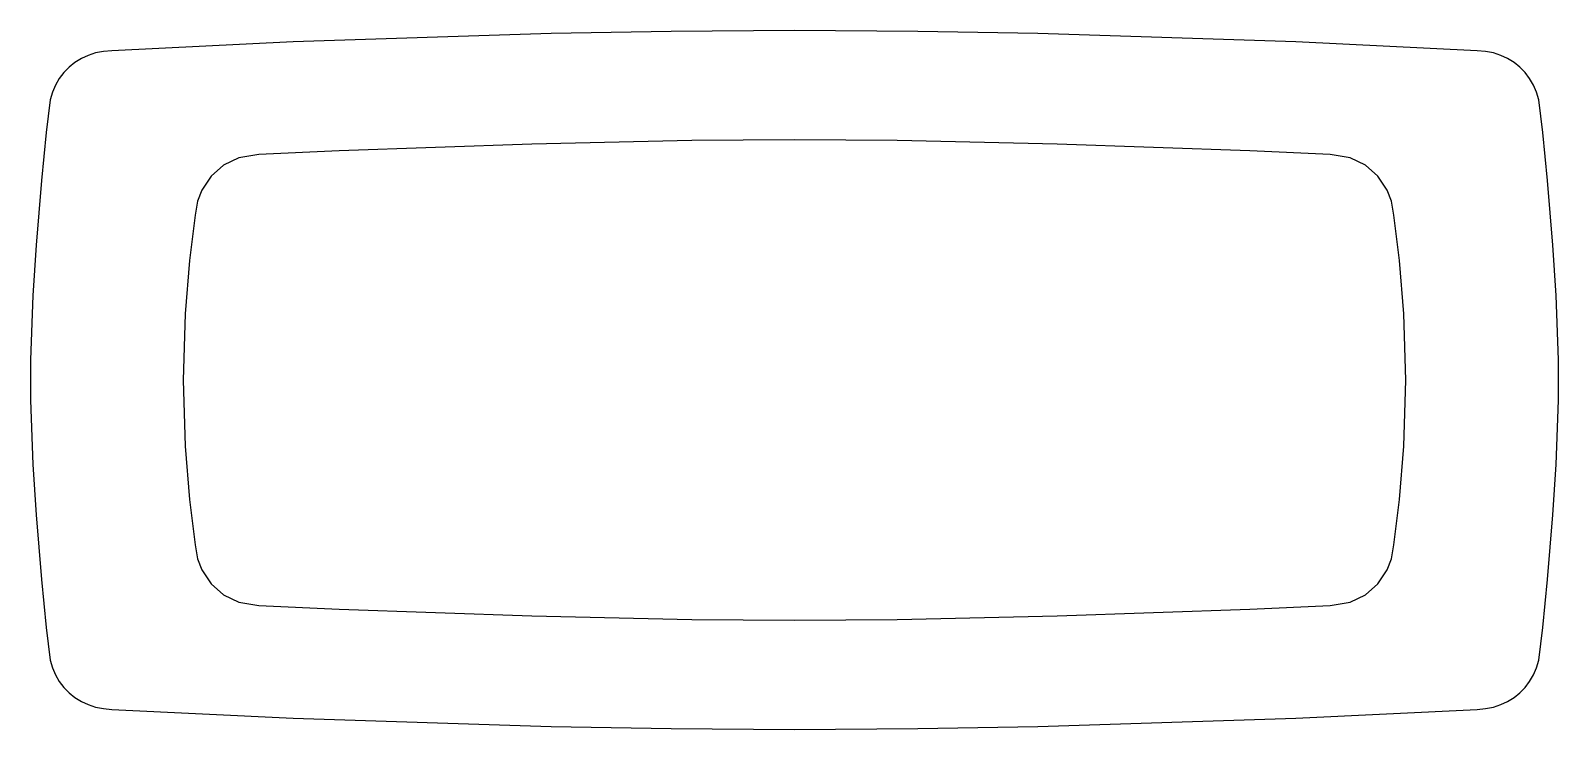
# Model space of a CAD drawing. Header units: inches. Extents: x 12832.027 to 12832.726, y 42779.532 to 42779.852.
import ezdxf

# ---------------------------------------------------------------- set-up
doc = ezdxf.new("R2010")
doc.units = ezdxf.units.IN
doc.header["$MEASUREMENT"] = 0
doc.layers.add('freecads.com', color=7, linetype='Continuous')

msp = doc.modelspace()

# ---------------------------------------------------------------- linework, layer by layer
at = {"layer": 'freecads.com'}
for p, q in [((12832.26508, 42779.85063), (12832.14683, 42779.84681)), ((12832.32004, 42779.8516), (12832.26508, 42779.85063)), ((12832.37653, 42779.85196), (12832.32004, 42779.8516)), ((12832.43301, 42779.8516), (12832.37653, 42779.85196)), ((12832.48798, 42779.85063), (12832.43301, 42779.8516)), ((12832.60623, 42779.84681), (12832.48798, 42779.85063)), ((12832.06001, 42779.84244), (12832.05643, 42779.84171)), ((12832.06377, 42779.84276), (12832.06001, 42779.84244)), ((12832.14683, 42779.84681), (12832.06377, 42779.84276)), ((12832.68929, 42779.84276), (12832.60623, 42779.84681)), ((12832.69304, 42779.84244), (12832.68929, 42779.84276)), ((12832.69663, 42779.84171), (12832.69304, 42779.84244)), ((12832.04427, 42779.83516), (12832.04188, 42779.83272)), ((12832.04694, 42779.83731), (12832.04427, 42779.83516)), ((12832.04987, 42779.83913), (12832.04694, 42779.83731)), ((12832.05304, 42779.8406), (12832.04987, 42779.83913)), ((12832.05643, 42779.84171), (12832.05304, 42779.8406)), ((12832.70001, 42779.8406), (12832.69663, 42779.84171)), ((12832.70318, 42779.83913), (12832.70001, 42779.8406)), ((12832.70612, 42779.83731), (12832.70318, 42779.83913)), ((12832.70879, 42779.83516), (12832.70612, 42779.83731)), ((12832.71118, 42779.83272), (12832.70879, 42779.83516)), ((12832.03979, 42779.82999), (12832.03803, 42779.827)), ((12832.04188, 42779.83272), (12832.03979, 42779.82999)), ((12832.71326, 42779.82999), (12832.71118, 42779.83272)), ((12832.71503, 42779.827), (12832.71326, 42779.82999)), ((12832.03661, 42779.82377), (12832.03556, 42779.82032)), ((12832.03803, 42779.827), (12832.03661, 42779.82377)), ((12832.71644, 42779.82377), (12832.71503, 42779.827)), ((12832.7175, 42779.82032), (12832.71644, 42779.82377)), ((12832.03556, 42779.82032), (12832.0337, 42779.80523)), ((12832.71935, 42779.80523), (12832.7175, 42779.82032)), ((12832.0337, 42779.80523), (12832.03159, 42779.78336)), ((12832.25623, 42779.79997), (12832.16794, 42779.79684)), ((12832.3295, 42779.8016), (12832.25623, 42779.79997)), ((12832.37653, 42779.80196), (12832.3295, 42779.8016)), ((12832.42355, 42779.8016), (12832.37653, 42779.80196)), ((12832.49682, 42779.79997), (12832.42355, 42779.8016)), ((12832.58511, 42779.79684), (12832.49682, 42779.79997)), ((12832.72146, 42779.78336), (12832.71935, 42779.80523)), ((12832.12208, 42779.79368), (12832.11504, 42779.79031)), ((12832.13113, 42779.79521), (12832.12208, 42779.79368)), ((12832.16794, 42779.79684), (12832.13113, 42779.79521)), ((12832.62193, 42779.79521), (12832.58511, 42779.79684)), ((12832.63097, 42779.79368), (12832.62193, 42779.79521)), ((12832.63802, 42779.79031), (12832.63097, 42779.79368)), ((12832.11504, 42779.79031), (12832.10927, 42779.78528)), ((12832.64378, 42779.78528), (12832.63802, 42779.79031)), ((12832.03159, 42779.78336), (12832.02917, 42779.75365)), ((12832.10502, 42779.77882), (12832.10314, 42779.77383)), ((12832.10927, 42779.78528), (12832.10502, 42779.77882)), ((12832.64804, 42779.77882), (12832.64378, 42779.78528)), ((12832.64991, 42779.77383), (12832.64804, 42779.77882)), ((12832.72388, 42779.75365), (12832.72146, 42779.78336)), ((12832.10314, 42779.77383), (12832.10203, 42779.76743)), ((12832.65102, 42779.76743), (12832.64991, 42779.77383)), ((12832.10203, 42779.76743), (12832.09945, 42779.74667)), ((12832.65361, 42779.74667), (12832.65102, 42779.76743)), ((12832.02917, 42779.75365), (12832.02771, 42779.73063)), ((12832.72534, 42779.73063), (12832.72388, 42779.75365)), ((12832.09945, 42779.74667), (12832.09745, 42779.7223)), ((12832.6556, 42779.7223), (12832.65361, 42779.74667)), ((12832.02771, 42779.73063), (12832.02661, 42779.70121)), ((12832.72644, 42779.70121), (12832.72534, 42779.73063)), ((12832.09745, 42779.7223), (12832.09653, 42779.69196)), ((12832.65653, 42779.69196), (12832.6556, 42779.7223)), ((12832.02661, 42779.70121), (12832.02661, 42779.68272)), ((12832.72644, 42779.68272), (12832.72644, 42779.70121)), ((12832.09653, 42779.69196), (12832.09745, 42779.66163)), ((12832.6556, 42779.66163), (12832.65653, 42779.69196)), ((12832.02661, 42779.68272), (12832.02771, 42779.6533)), ((12832.72534, 42779.6533), (12832.72644, 42779.68272)), ((12832.09745, 42779.66163), (12832.09945, 42779.63725)), ((12832.65361, 42779.63725), (12832.6556, 42779.66163)), ((12832.02771, 42779.6533), (12832.02917, 42779.63028)), ((12832.72388, 42779.63028), (12832.72534, 42779.6533)), ((12832.09945, 42779.63725), (12832.10203, 42779.6165)), ((12832.65102, 42779.6165), (12832.65361, 42779.63725)), ((12832.02917, 42779.63028), (12832.03159, 42779.60057)), ((12832.72146, 42779.60057), (12832.72388, 42779.63028)), ((12832.10203, 42779.6165), (12832.10314, 42779.6101)), ((12832.64991, 42779.6101), (12832.65102, 42779.6165)), ((12832.10314, 42779.6101), (12832.10502, 42779.60511)), ((12832.10502, 42779.60511), (12832.10927, 42779.59865)), ((12832.64378, 42779.59865), (12832.64804, 42779.60511)), ((12832.64804, 42779.60511), (12832.64991, 42779.6101)), ((12832.03159, 42779.60057), (12832.0337, 42779.5787)), ((12832.10927, 42779.59865), (12832.11504, 42779.59362)), ((12832.63802, 42779.59362), (12832.64378, 42779.59865)), ((12832.71935, 42779.5787), (12832.72146, 42779.60057)), ((12832.11504, 42779.59362), (12832.12208, 42779.59025)), ((12832.12208, 42779.59025), (12832.13113, 42779.58872)), ((12832.62193, 42779.58872), (12832.63097, 42779.59025)), ((12832.63097, 42779.59025), (12832.63802, 42779.59362)), ((12832.13113, 42779.58872), (12832.16794, 42779.58708)), ((12832.16794, 42779.58708), (12832.25623, 42779.58396)), ((12832.25623, 42779.58396), (12832.3295, 42779.58232)), ((12832.42355, 42779.58232), (12832.49682, 42779.58396)), ((12832.49682, 42779.58396), (12832.58511, 42779.58708)), ((12832.58511, 42779.58708), (12832.62193, 42779.58872)), ((12832.0337, 42779.5787), (12832.03556, 42779.56361)), ((12832.3295, 42779.58232), (12832.37653, 42779.58196)), ((12832.37653, 42779.58196), (12832.42355, 42779.58232)), ((12832.7175, 42779.56361), (12832.71935, 42779.5787)), ((12832.03556, 42779.56361), (12832.03661, 42779.56016)), ((12832.71644, 42779.56016), (12832.7175, 42779.56361)), ((12832.03661, 42779.56016), (12832.03803, 42779.55693)), ((12832.03803, 42779.55693), (12832.03979, 42779.55394)), ((12832.71326, 42779.55394), (12832.71503, 42779.55693)), ((12832.71503, 42779.55693), (12832.71644, 42779.56016)), ((12832.03979, 42779.55394), (12832.04188, 42779.55121)), ((12832.04188, 42779.55121), (12832.04427, 42779.54877)), ((12832.04427, 42779.54877), (12832.04694, 42779.54662)), ((12832.70612, 42779.54662), (12832.70879, 42779.54877)), ((12832.70879, 42779.54877), (12832.71118, 42779.55121)), ((12832.71118, 42779.55121), (12832.71326, 42779.55394)), ((12832.04694, 42779.54662), (12832.04987, 42779.5448)), ((12832.04987, 42779.5448), (12832.05304, 42779.54333)), ((12832.05304, 42779.54333), (12832.05643, 42779.54221)), ((12832.05643, 42779.54221), (12832.06001, 42779.54149)), ((12832.06001, 42779.54149), (12832.06377, 42779.54116)), ((12832.06377, 42779.54116), (12832.14683, 42779.53712)), ((12832.60623, 42779.53712), (12832.68929, 42779.54116)), ((12832.68929, 42779.54116), (12832.69304, 42779.54149)), ((12832.69304, 42779.54149), (12832.69663, 42779.54221)), ((12832.69663, 42779.54221), (12832.70001, 42779.54333)), ((12832.70001, 42779.54333), (12832.70318, 42779.5448)), ((12832.70318, 42779.5448), (12832.70612, 42779.54662)), ((12832.14683, 42779.53712), (12832.26508, 42779.5333)), ((12832.48798, 42779.5333), (12832.60623, 42779.53712)), ((12832.26508, 42779.5333), (12832.32004, 42779.53233)), ((12832.32004, 42779.53233), (12832.37653, 42779.53196)), ((12832.37653, 42779.53196), (12832.43301, 42779.53233)), ((12832.43301, 42779.53233), (12832.48798, 42779.5333))]:
    msp.add_line(p, q, dxfattribs=at)

doc.saveas('drawing.dxf')
